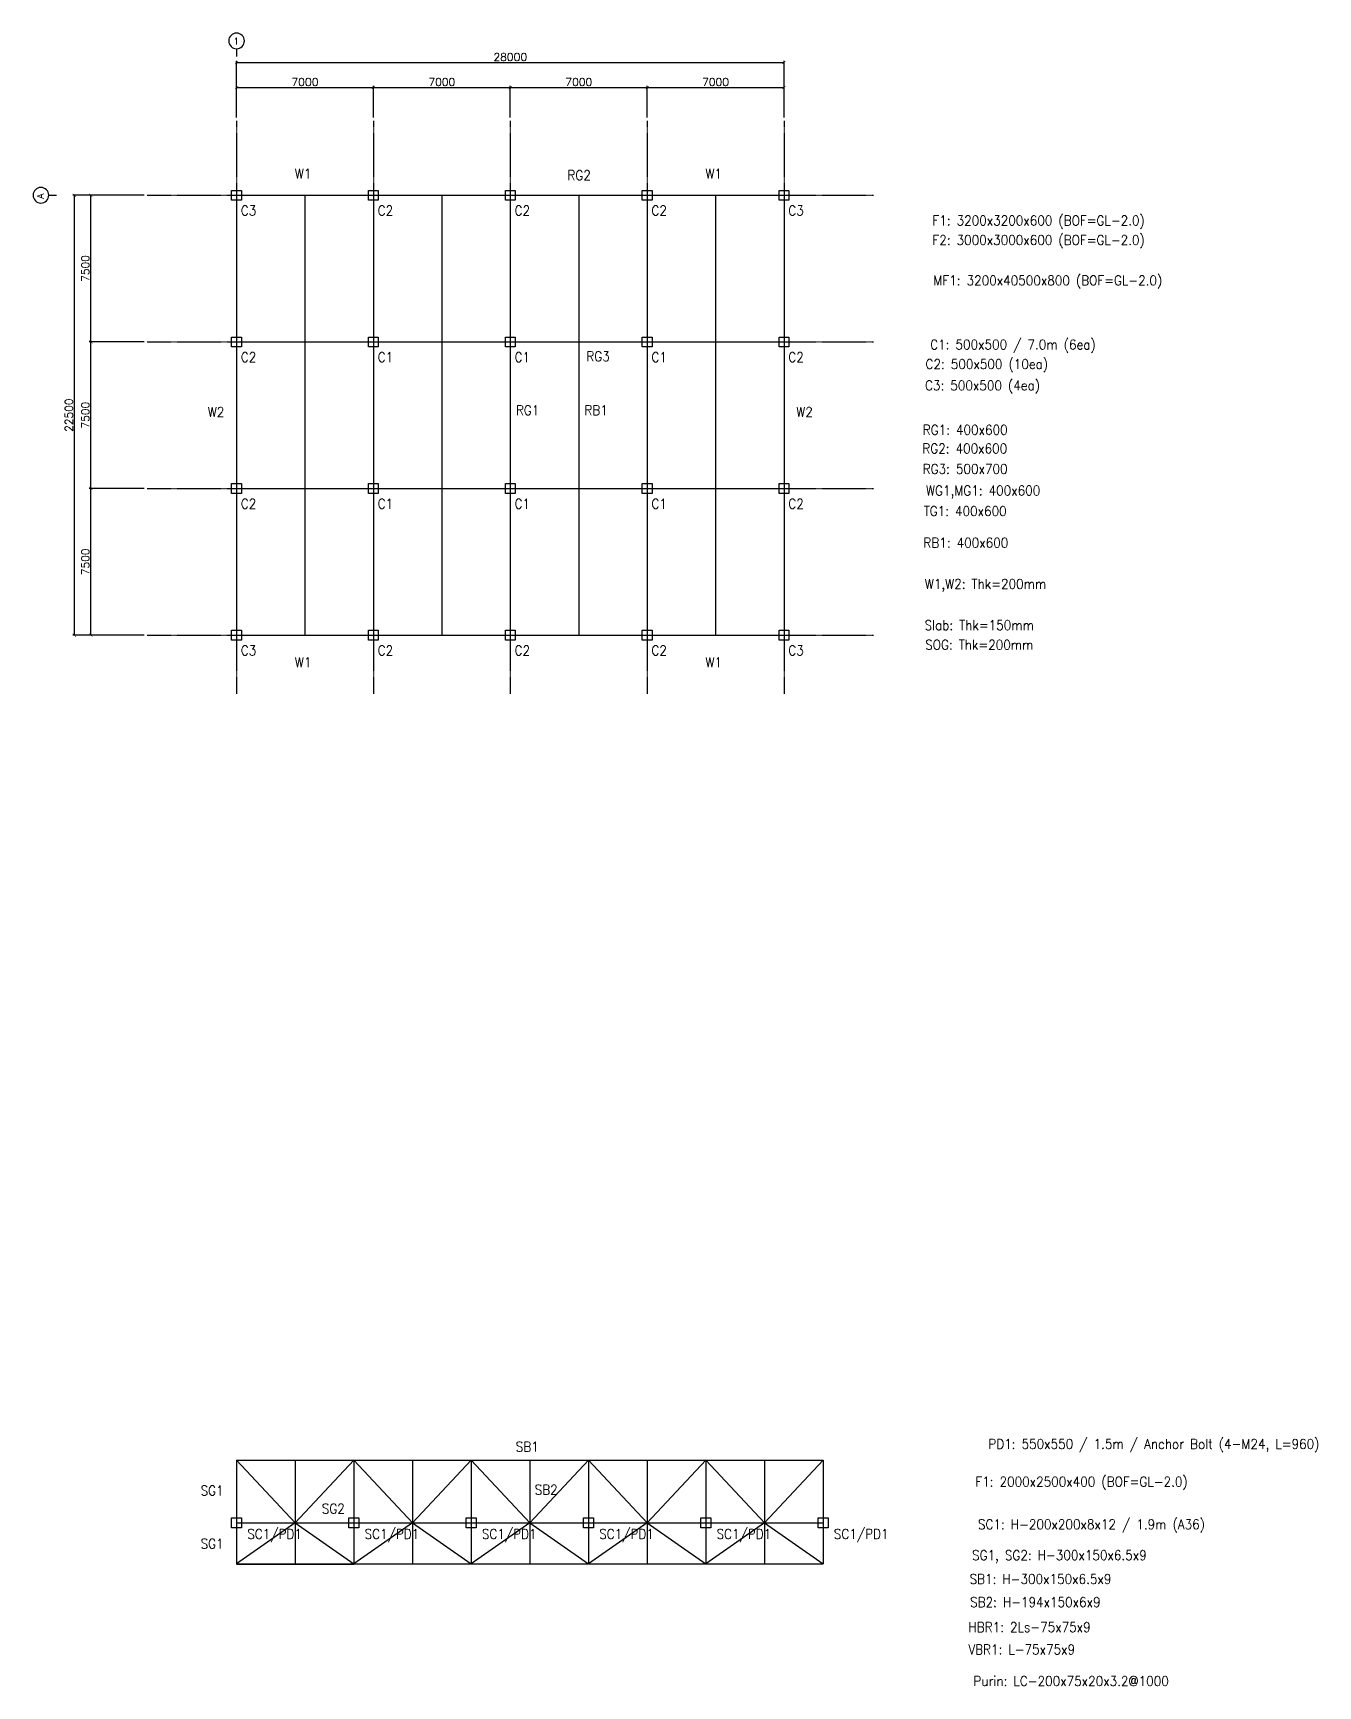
# Model space of a CAD drawing. Header units: millimetres. Extents: x -232466 to 399172, y -86855 to 307772.
# Drawn here: x 188312 to 254023, y 13045 to 97577 of the extents above; entities that cross this region are included whole.
import ezdxf
from ezdxf.enums import TextEntityAlignment as Align

# ---------------------------------------------------------------- set-up
doc = ezdxf.new("R2010")
doc.units = ezdxf.units.MM
doc.linetypes.add('AXES', pattern=[50.8, 31.75, -6.35, 6.35, -6.35])
doc.linetypes.add('CENTER', pattern=[2, 1.25, -0.25, 0.25, -0.25])
doc.layers.add('0S_Midas', color=11, linetype='Continuous', lineweight=30)
for name, color, linetype in [('0S_Name', 7, 'Continuous'), ('Center Line', 1, 'CENTER'), ('COL', 2, 'Continuous'), ('dim', 7, 'Continuous'), ('SYM', 7, 'Continuous')]:
    doc.layers.add(name, color=color, linetype=linetype)
doc.styles.add('ROMAND', font='romand')
doc.styles.add('RomanS', font='romans.shx')
doc.dimstyles.new('HYUNDAI', dxfattribs={"dimscale": 120, "dimtxt": 3, "dimasz": 3, "dimexe": 1, "dimexo": 2, "dimgap": 1, "dimtad": 1, "dimdec": 0, "dimdsep": 46, "dimtxsty": 'RomanS', "dimcen": 0, "dimclrd": 256, "dimclre": 256, "dimclrt": 3, "dimadec": 0, "dimazin": 0, "dimtfac": 1, "dimtdec": 0, "dimtix": 1, "dimtmove": 2, "dimatfit": 3, "dimfxl": 1, "dimtvp": 1, "dimtolj": 1, "dimarcsym": 0})

# ---------------------------------------------------------------- blocks, each defined once
blk = doc.blocks.new('_ArchTick')
at = {"color": 0, "linetype": 'ByBlock', "const_width": 0.15}
blk.add_lwpolyline([(-0.5, -0.5), (0.5, 0.5)], dxfattribs=at)
blk = doc.blocks.new('*D306')
at = {"layer": 'Defpoints', "color": 0}
for p in [(190425, 89283), (194149, 89283), (194149, 66783)]:
    blk.add_point(p, dxfattribs=at)
at = {"layer": 'dim', "lineweight": -2}
for p, q in [((193989, 89283), (190345, 89283)), ((190425, 66783), (190425, 89283)), ((193989, 66783), (190345, 66783))]:
    blk.add_line(p, q, dxfattribs=at)
at = {"layer": 'dim', "lineweight": -2, "xscale": 160, "yscale": 160, "zscale": 160}
for p, rotation in [((190425, 89283), 90), ((190425, 66783), 270)]:
    blk.add_blockref('_ArchTick', p, dxfattribs=dict(at, rotation=rotation))
at = {"layer": 'dim', "color": 0, "insert": (190145, 78033), "char_height": 400, "attachment_point": 5, "rotation": 90, "style": 'RomanS', "bg_fill": 3, "box_fill_scale": 1.1, "bg_fill_color": 257, "bg_fill_transparency": 0}
blk.add_mtext('\\A1;22500', dxfattribs=at)
blk = doc.blocks.new('*D307')
at = {"layer": 'Defpoints', "color": 0}
for p in [(191269, 89283), (194149, 89283), (194149, 81783)]:
    blk.add_point(p, dxfattribs=at)
at = {"layer": 'dim', "lineweight": -2}
for p, q in [((193989, 89283), (191189, 89283)), ((191269, 81783), (191269, 89283)), ((193989, 81783), (191189, 81783))]:
    blk.add_line(p, q, dxfattribs=at)
at = {"layer": 'dim', "lineweight": -2, "xscale": 160, "yscale": 160, "zscale": 160}
for p, rotation in [((191269, 89283), 90), ((191269, 81783), 270)]:
    blk.add_blockref('_ArchTick', p, dxfattribs=dict(at, rotation=rotation))
at = {"layer": 'dim', "color": 0, "insert": (190989, 85533), "char_height": 400, "attachment_point": 5, "rotation": 90, "style": 'RomanS', "bg_fill": 3, "box_fill_scale": 1.1, "bg_fill_color": 257, "bg_fill_transparency": 0}
blk.add_mtext('\\A1;7500', dxfattribs=at)
blk = doc.blocks.new('*D308')
at = {"layer": 'Defpoints', "color": 0}
for p in [(205718, 94791), (198718, 93092), (205718, 93092)]:
    blk.add_point(p, dxfattribs=at)
at = {"layer": 'dim', "lineweight": -2}
for p, q in [((198718, 93252), (198718, 94871)), ((198718, 94791), (205718, 94791)), ((205718, 93252), (205718, 94871))]:
    blk.add_line(p, q, dxfattribs=at)
at = {"layer": 'dim', "lineweight": -2, "xscale": 160, "yscale": 160, "zscale": 160, "rotation": 180}
blk.add_blockref('_ArchTick', (198718, 94791), dxfattribs=at)
at = {"layer": 'dim', "lineweight": -2, "xscale": 160, "yscale": 160, "zscale": 160}
blk.add_blockref('_ArchTick', (205718, 94791), dxfattribs=at)
at = {"layer": 'dim', "color": 0, "insert": (202218, 95071), "char_height": 400, "attachment_point": 5, "style": 'RomanS', "bg_fill": 3, "box_fill_scale": 1.1, "bg_fill_color": 257, "bg_fill_transparency": 0}
blk.add_mtext('\\A1;7000', dxfattribs=at)
blk = doc.blocks.new('주열')
at = {"layer": 'SYM'}
blk.add_line((0, 600), (0, 0), dxfattribs=at)
blk.add_circle((0, 1200), 600, dxfattribs=at)
blk = doc.blocks.new('*D309')
at = {"layer": 'Defpoints', "color": 0}
for p in [(226718, 96070), (198718, 93092), (226718, 93092)]:
    blk.add_point(p, dxfattribs=at)
at = {"layer": 'dim', "lineweight": -2}
for p, q in [((198718, 93252), (198718, 96150)), ((198718, 96070), (226718, 96070)), ((226718, 93252), (226718, 96150))]:
    blk.add_line(p, q, dxfattribs=at)
at = {"layer": 'dim', "lineweight": -2, "xscale": 160, "yscale": 160, "zscale": 160, "rotation": 180}
blk.add_blockref('_ArchTick', (198718, 96070), dxfattribs=at)
at = {"layer": 'dim', "lineweight": -2, "xscale": 160, "yscale": 160, "zscale": 160}
blk.add_blockref('_ArchTick', (226718, 96070), dxfattribs=at)
at = {"layer": 'dim', "color": 0, "insert": (212718, 96350), "char_height": 400, "attachment_point": 5, "style": 'RomanS', "bg_fill": 3, "box_fill_scale": 1.1, "bg_fill_color": 257, "bg_fill_transparency": 0}
blk.add_mtext('\\A1;28000', dxfattribs=at)
blk = doc.blocks.new('*D310')
at = {"layer": 'Defpoints', "color": 0}
for p in [(191269, 81783), (194149, 81783), (194149, 74283)]:
    blk.add_point(p, dxfattribs=at)
at = {"layer": 'dim', "lineweight": -2}
for p, q in [((193989, 81783), (191189, 81783)), ((191269, 74283), (191269, 81783)), ((193989, 74283), (191189, 74283))]:
    blk.add_line(p, q, dxfattribs=at)
at = {"layer": 'dim', "lineweight": -2, "xscale": 160, "yscale": 160, "zscale": 160}
for p, rotation in [((191269, 81783), 90), ((191269, 74283), 270)]:
    blk.add_blockref('_ArchTick', p, dxfattribs=dict(at, rotation=rotation))
at = {"layer": 'dim', "color": 0, "insert": (190989, 78033), "char_height": 400, "attachment_point": 5, "rotation": 90, "style": 'RomanS', "bg_fill": 3, "box_fill_scale": 1.1, "bg_fill_color": 257, "bg_fill_transparency": 0}
blk.add_mtext('\\A1;7500', dxfattribs=at)
blk = doc.blocks.new('*D311')
at = {"layer": 'Defpoints', "color": 0}
for p in [(212718, 94791), (205718, 93092), (212718, 93092)]:
    blk.add_point(p, dxfattribs=at)
at = {"layer": 'dim', "lineweight": -2}
for p, q in [((205718, 93252), (205718, 94871)), ((205718, 94791), (212718, 94791)), ((212718, 93252), (212718, 94871))]:
    blk.add_line(p, q, dxfattribs=at)
at = {"layer": 'dim', "lineweight": -2, "xscale": 160, "yscale": 160, "zscale": 160, "rotation": 180}
blk.add_blockref('_ArchTick', (205718, 94791), dxfattribs=at)
at = {"layer": 'dim', "lineweight": -2, "xscale": 160, "yscale": 160, "zscale": 160}
blk.add_blockref('_ArchTick', (212718, 94791), dxfattribs=at)
at = {"layer": 'dim', "color": 0, "insert": (209218, 95071), "char_height": 400, "attachment_point": 5, "style": 'RomanS', "bg_fill": 3, "box_fill_scale": 1.1, "bg_fill_color": 257, "bg_fill_transparency": 0}
blk.add_mtext('\\A1;7000', dxfattribs=at)
blk = doc.blocks.new('*D312')
at = {"layer": 'Defpoints', "color": 0}
for p in [(219718, 94791), (212718, 93092), (219718, 93092)]:
    blk.add_point(p, dxfattribs=at)
at = {"layer": 'dim', "lineweight": -2}
for p, q in [((212718, 93252), (212718, 94871)), ((212718, 94791), (219718, 94791)), ((219718, 93252), (219718, 94871))]:
    blk.add_line(p, q, dxfattribs=at)
at = {"layer": 'dim', "lineweight": -2, "xscale": 160, "yscale": 160, "zscale": 160, "rotation": 180}
blk.add_blockref('_ArchTick', (212718, 94791), dxfattribs=at)
at = {"layer": 'dim', "lineweight": -2, "xscale": 160, "yscale": 160, "zscale": 160}
blk.add_blockref('_ArchTick', (219718, 94791), dxfattribs=at)
at = {"layer": 'dim', "color": 0, "insert": (216218, 95071), "char_height": 400, "attachment_point": 5, "style": 'RomanS', "bg_fill": 3, "box_fill_scale": 1.1, "bg_fill_color": 257, "bg_fill_transparency": 0}
blk.add_mtext('\\A1;7000', dxfattribs=at)
blk = doc.blocks.new('*D313')
at = {"layer": 'Defpoints', "color": 0}
for p in [(226718, 94791), (219718, 93092), (226718, 93092)]:
    blk.add_point(p, dxfattribs=at)
at = {"layer": 'dim', "lineweight": -2}
for p, q in [((219718, 93252), (219718, 94871)), ((219718, 94791), (226718, 94791)), ((226718, 93252), (226718, 94871))]:
    blk.add_line(p, q, dxfattribs=at)
at = {"layer": 'dim', "lineweight": -2, "xscale": 160, "yscale": 160, "zscale": 160, "rotation": 180}
blk.add_blockref('_ArchTick', (219718, 94791), dxfattribs=at)
at = {"layer": 'dim', "lineweight": -2, "xscale": 160, "yscale": 160, "zscale": 160}
blk.add_blockref('_ArchTick', (226718, 94791), dxfattribs=at)
at = {"layer": 'dim', "color": 0, "insert": (223218, 95071), "char_height": 400, "attachment_point": 5, "style": 'RomanS', "bg_fill": 3, "box_fill_scale": 1.1, "bg_fill_color": 257, "bg_fill_transparency": 0}
blk.add_mtext('\\A1;7000', dxfattribs=at)
blk = doc.blocks.new('*D314')
at = {"layer": 'Defpoints', "color": 0}
for p in [(191269, 74283), (194149, 74283), (194149, 66783)]:
    blk.add_point(p, dxfattribs=at)
at = {"layer": 'dim', "lineweight": -2}
for p, q in [((193989, 74283), (191189, 74283)), ((191269, 66783), (191269, 74283)), ((193989, 66783), (191189, 66783))]:
    blk.add_line(p, q, dxfattribs=at)
at = {"layer": 'dim', "lineweight": -2, "xscale": 160, "yscale": 160, "zscale": 160}
for p, rotation in [((191269, 74283), 90), ((191269, 66783), 270)]:
    blk.add_blockref('_ArchTick', p, dxfattribs=dict(at, rotation=rotation))
at = {"layer": 'dim', "color": 0, "insert": (190989, 70533), "char_height": 400, "attachment_point": 5, "rotation": 90, "style": 'RomanS', "bg_fill": 3, "box_fill_scale": 1.1, "bg_fill_color": 257, "bg_fill_transparency": 0}
blk.add_mtext('\\A1;7500', dxfattribs=at)

msp = doc.modelspace()

# ---------------------------------------------------------------- linework, layer by layer
at = {"layer": '0S_Midas', "color": 3}
for p, q in [((198717.9, 89282.7), (226717.9, 89282.7)), ((198717.9, 89282.7), (198717.9, 66782.7)), ((205717.9, 89282.7), (205717.9, 66782.7)), ((212717.9, 89282.7), (212717.9, 66782.7)), ((219717.9, 89282.7), (219717.9, 66782.7)), ((226717.9, 89282.7), (226717.9, 66782.7)), ((198717.9, 81782.7), (226717.9, 81782.7)), ((198717.9, 74282.7), (226717.9, 74282.7)), ((198717.9, 66782.7), (226717.9, 66782.7)), ((198717.9, 24585.6), (198717.9, 19285.6)), ((204717.9, 24585.6), (204717.9, 19285.6)), ((210717.9, 24585.6), (210717.9, 19285.6)), ((216717.9, 24585.6), (216717.9, 19285.6)), ((222717.9, 24585.6), (222717.9, 19285.6)), ((228717.9, 24585.6), (228717.9, 19285.6)), ((198717.9, 21385.6), (228717.9, 21385.6))]:
    msp.add_line(p, q, dxfattribs=at)
at = {"layer": '0S_Midas', "color": 2}
for p, q in [((202217.9, 89282.7), (202217.9, 66782.7)), ((209217.9, 89282.7), (209217.9, 66782.7)), ((216217.9, 89282.7), (216217.9, 66782.7)), ((223217.9, 89282.7), (223217.9, 66782.7)), ((198717.9, 24585.6), (228717.9, 24585.6)), ((201717.9, 24585.6), (201717.9, 19285.6)), ((207717.9, 24585.6), (207717.9, 19285.6)), ((213717.9, 24585.6), (213717.9, 19285.6)), ((219717.9, 24585.6), (219717.9, 19285.6)), ((225717.9, 24585.6), (225717.9, 19285.6)), ((198717.9, 19285.6), (228717.9, 19285.6))]:
    msp.add_line(p, q, dxfattribs=at)
at = {"layer": '0S_Midas', "color": 4}
for p, q in [((198717.9, 24585.6), (201717.9, 21385.6)), ((204717.9, 24585.6), (201717.9, 21385.6)), ((204717.9, 24585.6), (207717.9, 21385.6)), ((210717.9, 24585.6), (207717.9, 21385.6)), ((210717.9, 24585.6), (213717.9, 21385.6)), ((216717.9, 24585.6), (213717.9, 21385.6)), ((216717.9, 24585.6), (219717.9, 21385.6)), ((222717.9, 24585.6), (219717.9, 21385.6)), ((222717.9, 24585.6), (225717.9, 21385.6)), ((228717.9, 24585.6), (225717.9, 21385.6)), ((201717.9, 21385.6), (198717.9, 19285.6)), ((201717.9, 21385.6), (204717.9, 19285.6)), ((207717.9, 21385.6), (204717.9, 19285.6)), ((207717.9, 21385.6), (210717.9, 19285.6)), ((213717.9, 21385.6), (210717.9, 19285.6)), ((213717.9, 21385.6), (216717.9, 19285.6)), ((219717.9, 21385.6), (216717.9, 19285.6)), ((219717.9, 21385.6), (222717.9, 19285.6)), ((225717.9, 21385.6), (222717.9, 19285.6)), ((225717.9, 21385.6), (228717.9, 19285.6))]:
    msp.add_line(p, q, dxfattribs=at)
at = {"layer": '0S_Name'}
for p, q in [((198717.9, 19285.6), (204717.9, 19285.6)), ((198717.9, 19265.6), (204717.9, 19265.6))]:
    msp.add_line(p, q, dxfattribs=at)
at = {"layer": 'Center Line', "linetype": 'AXES'}
msp.add_line((198717.9, 93092.3), (198717.9, 63782.7), dxfattribs=at)
at = {"layer": 'COL'}
for points in [[(198467.9, 89032.7), (198467.9, 89532.7), (198967.9, 89532.7), (198967.9, 89032.7)], [(205467.9, 89032.7), (205467.9, 89532.7), (205967.9, 89532.7), (205967.9, 89032.7)], [(212467.9, 89032.7), (212467.9, 89532.7), (212967.9, 89532.7), (212967.9, 89032.7)], [(219467.9, 89032.7), (219467.9, 89532.7), (219967.9, 89532.7), (219967.9, 89032.7)], [(226467.9, 89032.7), (226467.9, 89532.7), (226967.9, 89532.7), (226967.9, 89032.7)], [(198467.9, 81532.7), (198467.9, 82032.7), (198967.9, 82032.7), (198967.9, 81532.7)], [(205467.9, 81532.7), (205467.9, 82032.7), (205967.9, 82032.7), (205967.9, 81532.7)], [(212467.9, 81532.7), (212467.9, 82032.7), (212967.9, 82032.7), (212967.9, 81532.7)], [(219467.9, 81532.7), (219467.9, 82032.7), (219967.9, 82032.7), (219967.9, 81532.7)], [(226467.9, 81532.7), (226467.9, 82032.7), (226967.9, 82032.7), (226967.9, 81532.7)], [(198467.9, 74032.7), (198467.9, 74532.7), (198967.9, 74532.7), (198967.9, 74032.7)], [(205467.9, 74032.7), (205467.9, 74532.7), (205967.9, 74532.7), (205967.9, 74032.7)], [(212467.9, 74032.7), (212467.9, 74532.7), (212967.9, 74532.7), (212967.9, 74032.7)], [(219467.9, 74032.7), (219467.9, 74532.7), (219967.9, 74532.7), (219967.9, 74032.7)], [(226467.9, 74032.7), (226467.9, 74532.7), (226967.9, 74532.7), (226967.9, 74032.7)], [(198467.9, 66532.7), (198467.9, 67032.7), (198967.9, 67032.7), (198967.9, 66532.7)], [(205467.9, 66532.7), (205467.9, 67032.7), (205967.9, 67032.7), (205967.9, 66532.7)], [(212467.9, 66532.7), (212467.9, 67032.7), (212967.9, 67032.7), (212967.9, 66532.7)], [(219467.9, 66532.7), (219467.9, 67032.7), (219967.9, 67032.7), (219967.9, 66532.7)], [(226467.9, 66532.7), (226467.9, 67032.7), (226967.9, 67032.7), (226967.9, 66532.7)], [(198467.9, 21135.6), (198467.9, 21635.6), (198967.9, 21635.6), (198967.9, 21135.6)], [(204467.9, 21135.6), (204467.9, 21635.6), (204967.9, 21635.6), (204967.9, 21135.6)], [(210467.9, 21135.6), (210467.9, 21635.6), (210967.9, 21635.6), (210967.9, 21135.6)], [(216467.9, 21135.6), (216467.9, 21635.6), (216967.9, 21635.6), (216967.9, 21135.6)], [(222467.9, 21135.6), (222467.9, 21635.6), (222967.9, 21635.6), (222967.9, 21135.6)], [(228467.9, 21135.6), (228467.9, 21635.6), (228967.9, 21635.6), (228967.9, 21135.6)]]:
    msp.add_lwpolyline(points, close=True, dxfattribs=at)

# ---------------------------------------------------------------- block references
at = {"layer": 'SYM', "xscale": -0.6666666666666666, "yscale": 0.6666666666666666, "zscale": 0.6666666666666666, "rotation": 359.9999999999999}
msp.add_blockref('주열', (198717.9, 96377.1), dxfattribs=at)

# ---------------------------------------------------------------- texts
at = {"layer": '0S_Name', "style": 'RomanS', "width": 0.9}
for s, p in [('W1', (202124, 90381.8)), ('RG2', (216241, 90306.5)), ('W1', (223124, 90381.8)), ('C3', (199333.2, 88501.6)), ('C2', (206333.2, 88501.6)), ('C2', (213333.2, 88501.6)), ('C2', (220333.2, 88501.6)), ('C3', (227333.2, 88501.6)), ('F1: 3200x3200x600 (BOF=GL-2.0)', (239738.1, 87953.9)), ('F2: 3000x3000x600 (BOF=GL-2.0)', (239738.1, 86954.7)), ('MF1: 3200x40500x800 (BOF=GL-2.0)', (240209.7, 84890.2)), ('C2', (199333.2, 81001.6)), ('C1', (206333.2, 81001.6)), ('C1', (213333.2, 81001.6)), ('RG3', (217207.3, 81044)), ('C1', (220333.2, 81001.6)), ('C2', (227333.2, 81001.6)), ('C1: 500x500 / 7.0m (6ea)', (238426.7, 81609.6)), ('C2: 500x500 (10ea)', (237088.2, 80610.5)), ('C3: 500x500 (4ea)', (236870, 79520.5)), ('W2', (197668.8, 78198.8)), ('RG1', (213604.6, 78287.7)), ('RB1', (217104.6, 78287.7)), ('W2', (227767, 78198.8)), ('RG1: 400x600', (235983.2, 77283.8)), ('RG2: 400x600', (235962.7, 76330.1)), ('RG3: 500x700', (235980.7, 75285.6)), ('WG1,MG1: 400x600', (236900.6, 74104.8)), ('C2', (199333.2, 73501.6)), ('C1', (206333.2, 73501.6)), ('C1', (213333.2, 73501.6)), ('C1', (220333.2, 73501.6)), ('C2', (227333.2, 73501.6)), ('TG1: 400x600', (235982.8, 73129.1)), ('RB1: 400x600', (236017.2, 71510.5)), ('W1,W2: Thk=200mm', (237023.1, 69328.5)), ('Slab: Thk=150mm', (236699.9, 67292.6)), ('C3', (199333.2, 66001.6)), ('C2', (206333.2, 66001.6)), ('C2', (213333.2, 66001.6)), ('C2', (220333.2, 66001.6)), ('C3', (227333.2, 66001.6)), ('SOG: Thk=200mm', (236705.1, 66292.5)), ('W1', (202124, 65393.6)), ('W1', (223124, 65393.6)), ('SB1', (213586.7, 25279)), ('PD1: 550x550 / 1.5m / Anchor Bolt (4-M24, L=960)', (245633.4, 25384.5)), ('F1: 2000x2500x400 (BOF=GL-2.0)', (241933.7, 23455.1)), ('SG1', (197467.8, 23038.8)), ('SB2', (214554, 23080.5)), ('SG2', (203667.6, 22115.5)), ('SC1/PD1', (200664.4, 20783.7)), ('SC1/PD1', (206664.4, 20783.7)), ('SC1/PD1', (212664.4, 20783.7)), ('SC1/PD1', (218664.4, 20783.7)), ('SC1/PD1', (224664.4, 20783.7)), ('SC1/PD1', (230664.4, 20783.7)), ('SC1: H-200x200x8x12 / 1.9m (A36)', (242440.3, 21274)), ('SG1', (197467.8, 20323.9)), ('SG1, SG2: H-300x150x6.5x9', (240800.7, 19655.5)), ('SB1: H-300x150x6.5x9', (239833.3, 18513)), ('SB2: H-194x150x6x9', (239569.5, 17331.8)), ('HBR1: 2Ls-75x75x9', (239275.3, 16051.1)), ('VBR1: L-75x75x9', (238874.2, 14910.3)), ('Purin: LC-200x75x20x3.2@1000', (241401.5, 13306.7))]:
    msp.add_text(s, height=500, dxfattribs=at).set_placement(p, align=Align.MIDDLE)
at = {"layer": 'SYM', "style": 'ROMAND'}
msp.add_text('1', height=336.4, dxfattribs=at).set_placement((198562.3, 96992.9))
msp.add_text('A', height=336.4, rotation=90, dxfattribs=at).set_placement((188855.7, 89106.8))

# ---------------------------------------------------------------- dimensions: what is measured, and where the dimension line sits
at = {"layer": 'dim'}
dim = msp.add_linear_dim(base=(190424.6, 89282.7), p1=(194149.3, 66782.7), p2=(194149.3, 89282.7), angle=90, dimstyle='HYUNDAI', override={"dimscale": 80, "dimtxt": 5, "dimasz": 2, "dimpost": '\\X', "dimblk1": 'ArchTick', "dimblk2": 'ArchTick', "dimsah": 1, "dimclrt": 0, "dimtfill": 1}, dxfattribs=at)
dim.commit()
dim.dimension.update_dxf_attribs({"geometry": '*D306', "text_midpoint": (190144.6, 78032.7)})

# ---------------------------------------------------------------- next in the draw order: linework, layer by layer
at = {"layer": 'Center Line', "linetype": 'AXES'}
msp.add_line((194149.3, 66782.7), (231286.5, 66782.7), dxfattribs=at)

# ---------------------------------------------------------------- next in the draw order: block references
at = {"layer": 'SYM', "xscale": -0.6666666666666666, "yscale": 0.6666666666666666, "zscale": 0.6666666666666666, "rotation": 89.99999999999964}
msp.add_blockref('주열', (189511.6, 89282.7), dxfattribs=at)

# ---------------------------------------------------------------- next in the draw order: dimensions: what is measured, and where the dimension line sits
at = {"layer": 'dim'}
dim = msp.add_linear_dim(base=(205717.9, 94790.7), p1=(198717.9, 93092.3), p2=(205717.9, 93092.3), dimstyle='HYUNDAI', override={"dimscale": 80, "dimtxt": 5, "dimasz": 2, "dimpost": '\\X', "dimblk1": 'ArchTick', "dimblk2": 'ArchTick', "dimsah": 1, "dimclrt": 0, "dimtfill": 1}, dxfattribs=at)
dim.commit()
dim.dimension.update_dxf_attribs({"geometry": '*D308', "text_midpoint": (202217.9, 95070.7)})
dim = msp.add_linear_dim(base=(191269.3, 89282.7), p1=(194149.3, 81782.7), p2=(194149.3, 89282.7), angle=90, dimstyle='HYUNDAI', override={"dimscale": 80, "dimtxt": 5, "dimasz": 2, "dimpost": '\\X', "dimblk1": 'ArchTick', "dimblk2": 'ArchTick', "dimsah": 1, "dimclrt": 0, "dimtfill": 1}, dxfattribs=at)
dim.commit()
dim.dimension.update_dxf_attribs({"geometry": '*D307', "text_midpoint": (190989.3, 85532.7)})

# ---------------------------------------------------------------- next in the draw order: linework, layer by layer
at = {"layer": 'Center Line', "linetype": 'AXES'}
msp.add_line((194149.3, 89282.7), (231286.5, 89282.7), dxfattribs=at)

# ---------------------------------------------------------------- next in the draw order: dimensions: what is measured, and where the dimension line sits
at = {"layer": 'dim'}
dim = msp.add_linear_dim(base=(226717.9, 96070.3), p1=(198717.9, 93092.3), p2=(226717.9, 93092.3), dimstyle='HYUNDAI', override={"dimscale": 80, "dimtxt": 5, "dimasz": 2, "dimpost": '\\X', "dimblk1": 'ArchTick', "dimblk2": 'ArchTick', "dimsah": 1, "dimclrt": 0, "dimtfill": 1}, dxfattribs=at)
dim.commit()
dim.dimension.update_dxf_attribs({"geometry": '*D309', "text_midpoint": (212717.9, 96350.3)})
dim = msp.add_linear_dim(base=(191269.3, 81782.7), p1=(194149.3, 74282.7), p2=(194149.3, 81782.7), angle=90, dimstyle='HYUNDAI', override={"dimscale": 80, "dimtxt": 5, "dimasz": 2, "dimpost": '\\X', "dimblk1": 'ArchTick', "dimblk2": 'ArchTick', "dimsah": 1, "dimclrt": 0, "dimtfill": 1}, dxfattribs=at)
dim.commit()
dim.dimension.update_dxf_attribs({"geometry": '*D310', "text_midpoint": (190989.3, 78032.7)})

# ---------------------------------------------------------------- next in the draw order: linework, layer by layer
at = {"layer": 'Center Line', "linetype": 'AXES'}
for p, q in [((205717.9, 93092.3), (205717.9, 63782.7)), ((212717.9, 93092.3), (212717.9, 63782.7)), ((219717.9, 93092.3), (219717.9, 63782.7)), ((226717.9, 93092.3), (226717.9, 63782.7)), ((194149.3, 81782.7), (231286.5, 81782.7)), ((194149.3, 74282.7), (231286.5, 74282.7))]:
    msp.add_line(p, q, dxfattribs=at)

# ---------------------------------------------------------------- next in the draw order: dimensions: what is measured, and where the dimension line sits
at = {"layer": 'dim'}
dim = msp.add_linear_dim(base=(212717.9, 94790.7), p1=(205717.9, 93092.3), p2=(212717.9, 93092.3), dimstyle='HYUNDAI', override={"dimscale": 80, "dimtxt": 5, "dimasz": 2, "dimpost": '\\X', "dimblk1": 'ArchTick', "dimblk2": 'ArchTick', "dimsah": 1, "dimclrt": 0, "dimtfill": 1}, dxfattribs=at)
dim.commit()
dim.dimension.update_dxf_attribs({"geometry": '*D311', "text_midpoint": (209217.9, 95070.7)})
dim = msp.add_linear_dim(base=(191269.3, 74282.7), p1=(194149.3, 66782.7), p2=(194149.3, 74282.7), angle=90, dimstyle='HYUNDAI', override={"dimscale": 80, "dimtxt": 5, "dimasz": 2, "dimpost": '\\X', "dimblk1": 'ArchTick', "dimblk2": 'ArchTick', "dimsah": 1, "dimclrt": 0, "dimtfill": 1}, dxfattribs=at)
dim.commit()
dim.dimension.update_dxf_attribs({"geometry": '*D314', "text_midpoint": (190989.3, 70532.7)})

# ---------------------------------------------------------------- next in the draw order: dimensions: what is measured, and where the dimension line sits
dim = msp.add_linear_dim(base=(219717.9, 94790.7), p1=(212717.9, 93092.3), p2=(219717.9, 93092.3), dimstyle='HYUNDAI', override={"dimscale": 80, "dimtxt": 5, "dimasz": 2, "dimpost": '\\X', "dimblk1": 'ArchTick', "dimblk2": 'ArchTick', "dimsah": 1, "dimclrt": 0, "dimtfill": 1}, dxfattribs=at)
dim.commit()
dim.dimension.update_dxf_attribs({"geometry": '*D312', "text_midpoint": (216217.9, 95070.7)})

# ---------------------------------------------------------------- next in the draw order: dimensions: what is measured, and where the dimension line sits
dim = msp.add_linear_dim(base=(226717.9, 94790.7), p1=(219717.9, 93092.3), p2=(226717.9, 93092.3), dimstyle='HYUNDAI', override={"dimscale": 80, "dimtxt": 5, "dimasz": 2, "dimpost": '\\X', "dimblk1": 'ArchTick', "dimblk2": 'ArchTick', "dimsah": 1, "dimclrt": 0, "dimtfill": 1}, dxfattribs=at)
dim.commit()
dim.dimension.update_dxf_attribs({"geometry": '*D313', "text_midpoint": (223217.9, 95070.7)})

doc.saveas('drawing.dxf')
